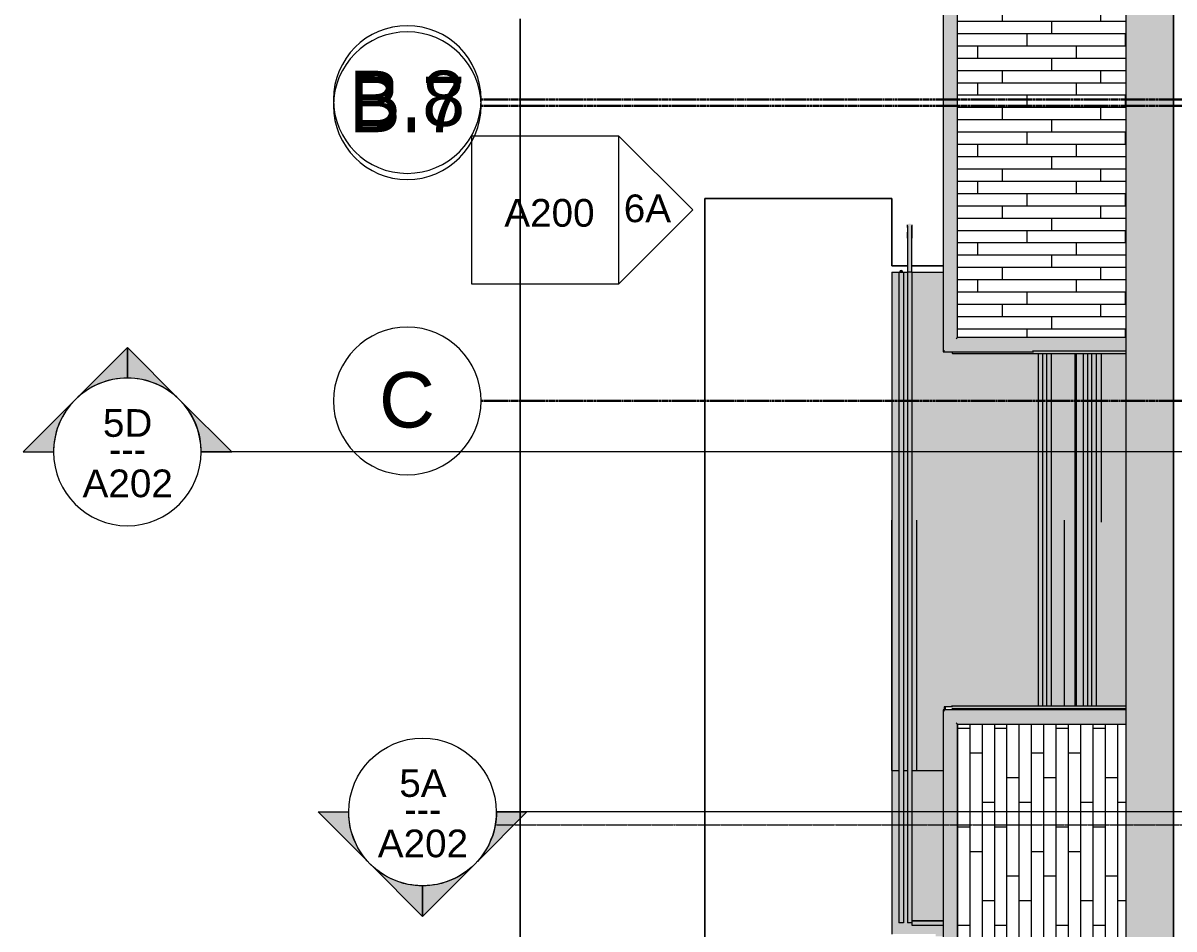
# Model space of a CAD drawing. Header units: inches. Extents: x -4226 to -935, y 9756 to 12395.
# Drawn here: x -4225.9 to -3851.6, y 11015.5 to 11310.1 of the extents above; entities that cross this region are included whole.
import ezdxf

# ---------------------------------------------------------------- set-up
doc = ezdxf.new("R2010")
doc.units = ezdxf.units.IN
doc.header["$MEASUREMENT"] = 0
doc.linetypes.add('Center 1_4_', pattern=[0.53125, 0.25, -0.09375, 0.09375, -0.09375])
doc.linetypes.add('Grid Line 1_2_', pattern=[0.875, 0.5, -0.125, 0.125, -0.125])
for name, color, linetype, lineweight in [('0-1', 7, 'Continuous', 5), ('0-2', 7, 'Continuous', 9), ('0-3', 165, 'Continuous', 5), ('A-DETL-CNTR', 5, 'Center 1_4_', 9), ('A-FLOR-5', 192, 'Continuous', 9), ('A-FLOR-HRAL', 11, 'Continuous', 9), ('A-FLOR-LEVL-1', 8, 'Continuous', 5), ('A-FLOR-LEVL-2', 7, 'Continuous', 9), ('A-FLOR-PATT-1', 57, 'Continuous', 9), ('A-WALL-1', 9, 'Continuous', 5), ('A-WALL-2', 7, 'Continuous', 9), ('A-WALL-4', 113, 'Continuous', 9), ('C-TOPO', 7, 'Continuous', 9), ('G-ANNO-SYMB', 111, 'Continuous', 9), ('S-BEAM', 12, 'Continuous', 9), ('S-BEAM-1', 253, 'Continuous', 9), ('S-BEAM-2', 7, 'Continuous', 9), ('S-FNDN-3', 32, 'Continuous', 5), ('S-FNDN-4', 32, 'Continuous', 9), ('S-GRID-1', 1, 'Grid Line 1_2_', 30), ('S-GRID-IDEN', 1, 'Continuous', 9), ('S-GRID-IDEN-1', 147, 'Continuous', 9)]:
    doc.layers.add(name, color=color, linetype=linetype, lineweight=lineweight)
doc.styles.add('Arial', font='arial.ttf', dxfattribs={"height": 9})
doc.styles.add('Arial_1', font='arial.ttf', dxfattribs={"height": 18})
doc.styles.add('Century Gothic_1', font='ufonts.com_century-gothic.ttf', dxfattribs={"height": 9})

# ---------------------------------------------------------------- blocks, each defined once
blk = doc.blocks.new('CTR  - Topography_rvt-1-FLOOR PLAN - ROOF')
at = {"layer": 'C-TOPO'}
for p, q in [((-4064.23, 11201.19), (-4064.23, 11311.45)), ((-4064.23, 11311.45), (-4064.23, 11201.19)), ((-3970.19, 11252.99), (-4004.17, 11252.99)), ((-4004.17, 11252.99), (-4004.17, 11201.19)), ((-4004.17, 11201.19), (-4004.17, 11252.99)), ((-4004.17, 11252.99), (-3970.19, 11252.99)), ((-3943.32, 11252.99), (-3970.19, 11252.99)), ((-3970.19, 11252.99), (-3943.32, 11252.99)), ((-3943.32, 11231.11), (-3943.32, 11252.99)), ((-3943.32, 11252.99), (-3943.32, 11231.11)), ((-3940.2, 11231.11), (-3943.32, 11231.11)), ((-3943.32, 11231.11), (-3940.2, 11231.11)), ((-3938.32, 11231.11), (-3940.2, 11231.11)), ((-3940.2, 11231.11), (-3938.32, 11231.11)), ((-3926.72, 11231.11), (-3936.82, 11231.11)), ((-3936.82, 11231.11), (-3926.72, 11231.11)), ((-4064.23, 11072.04), (-4064.23, 11201.19)), ((-4064.23, 11201.19), (-4064.23, 11072.04)), ((-4004.17, 11201.19), (-4004.17, 11068.59)), ((-4004.17, 11068.59), (-4004.17, 11201.19)), ((-4064.23, 11068.64), (-4064.23, 11072.04)), ((-4064.23, 11072.04), (-4064.23, 11068.64)), ((-4064.23, 11068.58), (-4064.23, 11068.64)), ((-4064.23, 11068.64), (-4064.23, 11068.58)), ((-4064.23, 11068.52), (-4064.23, 11068.58)), ((-4064.23, 11068.58), (-4064.23, 11068.52)), ((-4064.23, 10787.65), (-4064.23, 11068.52)), ((-4064.23, 11068.52), (-4064.23, 10787.65)), ((-4004.17, 11068.59), (-4004.17, 11068.54)), ((-4004.17, 11068.54), (-4004.17, 11068.59)), ((-4004.17, 11068.54), (-4004.17, 10874.99)), ((-4004.17, 10874.99), (-4004.17, 11068.54))]:
    blk.add_line(p, q, dxfattribs=at)
blk = doc.blocks.new('L-Angle - GALV_ ANGLE - T_B_D_-1693364-FLOOR PLAN - ROOF')
at = {"layer": 'S-BEAM-1'}
blk.add_hatch(color=256, dxfattribs=at).paths.add_polyline_path([(-3883.82, 11087.98), (-3883.32, 11087.98), (-3883.32, 11160.62), (-3883.82, 11160.62), (-3883.82, 11148.43), (-3887.32, 11148.43), (-3887.32, 11087.98)], flags=0)
at = {"layer": 'S-BEAM-2'}
blk.add_line((-3887.32, 11148.43), (-3887.32, 11087.96), dxfattribs=at)
blk = doc.blocks.new('Grid - Grid Head - Circle-1738874-FLOOR PLAN - ROOF')
at = {"layer": 'S-GRID-IDEN-1'}
for start, end in [(360, 180), (180, 360)]:
    blk.add_arc((0, 0), 0.25, start, end, dxfattribs=at)
blk = doc.blocks.new('CTR - 1st Phase - Structure_rvt-1-FLOOR PLAN - ROOF')
at = {"layer": 'A-FLOR-LEVL-1'}
h = blk.add_hatch(color=256, dxfattribs=at)
h.paths.add_polyline_path([(-3929.52, 11067.11), (-3926.72, 11067.11), (-3926.71, 11086.83), (-3926.36, 11086.83), (-3926.36, 11087.79), (-3924.15, 11087.79), (-3924.03, 11087.93), (-3923.87, 11087.98), (-3895.82, 11087.98), (-3895.82, 11202.63), (-3923.57, 11202.64), (-3923.71, 11202.74), (-3923.79, 11202.91), (-3923.8, 11203.13), (-3926.72, 11203.14), (-3926.72, 11229.11), (-3936.82, 11229.11), (-3936.82, 11148.43), (-3935.32, 11148.43), (-3935.32, 11067.11)], flags=0)
h.paths.add_polyline_path([(-3893.07, 11087.98), (-3893.07, 11202.63), (-3894.32, 11202.63), (-3894.32, 11087.98)], flags=0)
h.paths.add_polyline_path([(-3891.57, 11087.98), (-3887.32, 11087.98), (-3887.32, 11148.43), (-3883.82, 11148.43), (-3883.82, 11202.63), (-3891.57, 11202.63), (-3891.57, 11097.14)], flags=0)
h.paths.add_polyline_path([(-3939.57, 11148.43), (-3938.32, 11148.43), (-3938.32, 11229.11), (-3939.57, 11229.11), (-3939.57, 11176)], flags=0)
h.paths.add_polyline_path([(-3943.32, 11148.43), (-3941.07, 11148.43), (-3941.07, 11229.11), (-3943.32, 11229.11), (-3943.32, 11176)], flags=0)
h = blk.add_hatch(color=256, dxfattribs=at)
h.paths.add_polyline_path([(-3883.32, 11087.98), (-3881.07, 11087.98), (-3881.07, 11147.8), (-3883.32, 11147.8), (-3883.32, 11097.14)], flags=0)
h.paths.add_polyline_path([(-3878.32, 11087.98), (-3878.32, 11147.8), (-3879.57, 11147.8), (-3879.57, 11087.98)], flags=0)
h.paths.add_polyline_path([(-3876.82, 11087.98), (-3867.29, 11087.98), (-3867.29, 11202.63), (-3875.32, 11202.63), (-3875.32, 11147.8), (-3876.82, 11147.8), (-3876.82, 11097.14)], flags=0)
h = blk.add_hatch(color=256, dxfattribs=at)
h.paths.add_polyline_path([(-3927.8, 11013.11), (-3926.72, 11013.11), (-3926.72, 11016.74), (-3936.82, 11016.76), (-3936.82, 11017.49), (-3938.32, 11017.49), (-3938.32, 11067.11), (-3939.57, 11067.11), (-3939.57, 11017.49), (-3941.07, 11017.49), (-3941.07, 11067.11), (-3943.32, 11067.11), (-3943.32, 11013.86), (-3929.09, 11013.86), (-3929.09, 11013.11), (-3927.86, 11013.11)], flags=0)
h.paths.add_polyline_path([(-3926.72, 11018.24), (-3926.72, 11067.11), (-3936.82, 11067.11), (-3936.82, 11018.24), (-3929.52, 11018.24)], flags=0)
at = {"layer": 'A-WALL-1'}
h = blk.add_hatch(color=256, dxfattribs=at)
h.paths.add_polyline_path([(-3935.32, 11067.11), (-3935.32, 11148.43), (-3936.82, 11148.43), (-3936.82, 11067.11)], flags=0)
h.paths.add_polyline_path([(-3938.32, 11067.11), (-3938.32, 11148.43), (-3939.57, 11148.43), (-3939.57, 11067.11)], flags=0)
h.paths.add_polyline_path([(-3943.32, 11067.11), (-3941.07, 11067.11), (-3941.07, 11148.43), (-3943.32, 11148.43), (-3943.32, 11068.54)], flags=0)
at = {"layer": 'A-FLOR-LEVL-2'}
for p, q in [((-3943.32, 11229.11), (-3941.07, 11229.11)), ((-3943.32, 11229.11), (-3943.32, 11067.11)), ((-3939.57, 11229.11), (-3938.32, 11229.11)), ((-3936.82, 11229.11), (-3926.72, 11229.11)), ((-3883.82, 11202.64), (-3883.82, 11087.96)), ((-3883.32, 11087.96), (-3883.32, 11202.64)), ((-3943.32, 11067.11), (-3941.07, 11067.11)), ((-3943.32, 11067.11), (-3943.32, 11013.86)), ((-3939.57, 11067.11), (-3938.32, 11067.11)), ((-3936.82, 11067.11), (-3926.72, 11067.11))]:
    blk.add_line(p, q, dxfattribs=at)
at = {"layer": 'A-WALL-2'}
for p, q in [((-3943.32, 11067.11), (-3943.32, 11148.43)), ((-3935.32, 11148.43), (-3935.32, 11067.11))]:
    blk.add_line(p, q, dxfattribs=at)
at = {"layer": 'S-GRID-1'}
for p, q in [((-1830.2, 11285.19), (-4076.95, 11285.19)), ((-1830.2, 11283.19), (-4076.95, 11283.19)), ((-1830.2, 11187.19), (-4076.95, 11187.19))]:
    blk.add_line(p, q, dxfattribs=at)
at = {"layer": '0-2'}
blk.add_blockref('L-Angle - GALV_ ANGLE - T_B_D_-1693364-FLOOR PLAN - ROOF', (0, 0), dxfattribs=at)
at = {"layer": '0-3', "xscale": 95.99999999999994, "yscale": 95.99999999999994, "zscale": 95.99999999999994, "rotation": 89.99999999999986}
for p in [(-4100.95, 11285.19), (-4100.95, 11283.19), (-4100.95, 11187.19)]:
    blk.add_blockref('Grid - Grid Head - Circle-1738874-FLOOR PLAN - ROOF', p, dxfattribs=at)
at = {"layer": 'S-GRID-IDEN', "char_height": 18, "attachment_point": 1, "style": 'Arial_1'}
for s, insert, width in [('B.8', (-4119.86, 11294.57), 45.753), ('B.7', (-4119.86, 11292.57), 45.753), ('C', (-4110.11, 11196.57), 22.119)]:
    blk.add_mtext(s, dxfattribs=dict(at, insert=insert, width=width))
blk = doc.blocks.new('Basic Wall _ EXT - FIBER CEMENT - SMALL - ___-2145935-FLOOR PLAN - ROOF')
at = {"layer": 'A-WALL-4'}
for points in [[(-3867.29, 9973.63), (-3851.85, 9989.12), (-3851.85, 12109.71), (-3867.29, 12125.15), (-3867.29, 9983.22)], [(-3851.85, 9989.07), (-3851.63, 9989.33), (-3851.66, 12109.52), (-3851.85, 12109.65), (-3851.85, 9989.1)]]:
    blk.add_hatch(color=256, dxfattribs=at).paths.add_polyline_path(points, flags=0)
for p, q in [((-3867.29, 12125.15), (-3867.29, 9973.63)), ((-3851.85, 12109.71), (-3851.85, 9989.07)), ((-3851.63, 9989.29), (-3851.63, 12109.49))]:
    blk.add_line(p, q, dxfattribs=at)
blk = doc.blocks.new('Railing - 1_-2753954-FLOOR PLAN - ROOF')
at = {"layer": 'A-FLOR-HRAL'}
for points in [[(2.32, 11), (2.75, 11), (2.75, 15.75), (2.42, 15.67), (2.26, 15.56), (2.13, 15.41), (2.09, 15.32), (2.01, 14.91), (2, 14.18), (2.05, 11), (2.31, 11)], [(3.45, 11), (3.5, 11), (3.42, 15.28), (3.34, 15.45), (3.17, 15.61), (3.01, 15.7), (2.84, 15.74), (2.75, 15.72), (2.75, 11), (3.44, 11)], [(2, 0), (2.75, 0), (2.75, 11), (2, 11), (2, 0.5)], [(3.5, 0), (3.47, 11), (2.75, 10.96), (2.75, 0), (3.47, 0)], [(0.2, -0.15), (0.47, -0.15), (0.5, 0), (0.45, 0.22), (0.31, 0.39), (0.11, 0.49), (-0.11, 0.49), (-0.31, 0.39), (-0.45, 0.22), (-0.5, 0), (-0.43, -0.15), (-0.31, -0.15)]]:
    blk.add_hatch(color=256, dxfattribs=at).paths.add_polyline_path(points, flags=0)
for p, q in [((2, 11), (2, 0)), ((3.5, 0), (3.5, 11)), ((2.75, 0), (2, 0)), ((3.5, 0), (2.75, 0))]:
    blk.add_line(p, q, dxfattribs=at)
at = {"layer": 'A-FLOR-HRAL', "flags": 128}
for points in [[(2, 15), (2, 15.03), (2, 15.06), (2.01, 15.09), (2.01, 15.12), (2.01, 15.15), (2.02, 15.18), (2.03, 15.21), (2.04, 15.24), (2.05, 15.26), (2.06, 15.29), (2.07, 15.32), (2.08, 15.35)], [(2, 15), (2, 15), (2, 14.99), (2, 14.97), (2, 14.95), (2, 14.92), (2, 14.89), (2, 14.84), (2, 14.8), (2, 14.74), (2, 14.68), (2, 14.62), (2, 14.55), (2, 14.47), (2, 14.39), (2, 14.3), (2, 14.21), (2, 14.11), (2, 14.01), (2, 13.9), (2, 13.79), (2, 13.67), (2, 13.55), (2, 13.42), (2, 13.29), (2, 13.16), (2, 13.02), (2, 12.89), (2, 12.74), (2, 12.6), (2, 12.45), (2, 12.3), (2, 12.15), (2, 11.99), (2, 11.84), (2, 11.68), (2, 11.52), (2, 11.36), (2, 11.2), (2, 11.04), (2, 11)], [(2, 14.53), (2, 14.6), (2, 14.67), (2, 14.73), (2, 14.78), (2, 14.83), (2, 14.87), (2, 14.91), (2, 14.94), (2, 14.97), (2, 14.98), (2, 14.99), (2, 15), (2, 15)], [(3.41, 15.35), (3.43, 15.33), (3.44, 15.3), (3.45, 15.27), (3.46, 15.24), (3.47, 15.22), (3.48, 15.19), (3.48, 15.16), (3.49, 15.13), (3.49, 15.1), (3.5, 15.07), (3.5, 15.04), (3.5, 15.01), (3.5, 15)], [(3.5, 11), (3.5, 11.16), (3.5, 11.32), (3.5, 11.48), (3.5, 11.64), (3.5, 11.79), (3.5, 11.95), (3.5, 12.11), (3.5, 12.26), (3.5, 12.41), (3.5, 12.56), (3.5, 12.7), (3.5, 12.85), (3.5, 12.99), (3.5, 13.12), (3.5, 13.26), (3.5, 13.39), (3.5, 13.52), (3.5, 13.64), (3.5, 13.76), (3.5, 13.87), (3.5, 13.98), (3.5, 14.08), (3.5, 14.18), (3.5, 14.28), (3.5, 14.37), (3.5, 14.45), (3.5, 14.53), (3.5, 14.6), (3.5, 14.67), (3.5, 14.73), (3.5, 14.78), (3.5, 14.83), (3.5, 14.87), (3.5, 14.91), (3.5, 14.94), (3.5, 14.97), (3.5, 14.98), (3.5, 14.99), (3.5, 15), (3.5, 15)], [(3.5, 15), (3.5, 15), (3.5, 14.99), (3.5, 14.97), (3.5, 14.95), (3.5, 14.92), (3.5, 14.89), (3.5, 14.84), (3.5, 14.8), (3.5, 14.74), (3.5, 14.68), (3.5, 14.62), (3.5, 14.55), (3.5, 14.47), (3.5, 14.39), (3.5, 14.3), (3.5, 14.21), (3.5, 14.11), (3.5, 14.01), (3.5, 13.9), (3.5, 13.79), (3.5, 13.67), (3.5, 13.55), (3.5, 13.42), (3.5, 13.29), (3.5, 13.16), (3.5, 13.02), (3.5, 12.89), (3.5, 12.74), (3.5, 12.6), (3.5, 12.45), (3.5, 12.3), (3.5, 12.15), (3.5, 11.99), (3.5, 11.84), (3.5, 11.68), (3.5, 11.52), (3.5, 11.36), (3.5, 11.2), (3.5, 11.04)], [(2, 11), (2, 11.16), (2, 11.32), (2, 11.48), (2, 11.64), (2, 11.79), (2, 11.95), (2, 12.11), (2, 12.26), (2, 12.41), (2, 12.56), (2, 12.7), (2, 12.85), (2, 12.94)]]:
    blk.add_lwpolyline(points, dxfattribs=at)
at = {"layer": 'A-FLOR-HRAL'}
for start, end in [(360, 180), (180, 197.3351), (342.6649, 360)]:
    blk.add_arc((0, 0), 0.5, start, end, dxfattribs=at)
blk = doc.blocks.new('Railing - Railing-2760358-FLOOR PLAN - ROOF')
at = {"layer": 'A-FLOR-HRAL'}
for points in [[(-3941.07, 11067.11), (-3939.57, 11067.11), (-3939.57, 11229.11), (-3939.82, 11229.11), (-3939.86, 11228.97), (-3940.79, 11228.97), (-3940.82, 11229.11), (-3941.07, 11229.11), (-3941.07, 11068.54)], [(-3938.23, 11067.11), (-3936.82, 11067.11), (-3936.85, 11229.11), (-3938.32, 11229.11), (-3938.29, 11067.11)], [(-3939.57, 11017.49), (-3939.57, 11067.11), (-3941.07, 11067.11), (-3941.07, 11017.49), (-3940.03, 11017.49)], [(-3937.9, 11017.49), (-3936.82, 11017.49), (-3936.82, 11067.11), (-3938.32, 11067.11), (-3938.32, 11017.49), (-3938.18, 11017.49)]]:
    blk.add_hatch(color=256, dxfattribs=at).paths.add_polyline_path(points, flags=0)
for p, q in [((-3941.07, 11229.11), (-3939.57, 11229.11)), ((-3941.07, 11229.11), (-3941.07, 11067.11)), ((-3939.57, 11229.11), (-3939.57, 11067.11)), ((-3938.32, 11229.11), (-3938.32, 11067.11)), ((-3936.82, 11229.11), (-3936.82, 11067.11)), ((-3941.07, 11067.11), (-3941.07, 11017.49)), ((-3939.57, 11067.11), (-3939.57, 11017.49)), ((-3938.32, 11067.11), (-3938.32, 11017.49)), ((-3936.82, 11067.11), (-3936.82, 11017.49)), ((-3939.57, 11017.49), (-3941.07, 11017.49)), ((-3936.82, 11017.49), (-3938.32, 11017.49))]:
    blk.add_line(p, q, dxfattribs=at)
blk.add_blockref('Railing - 1_-2753954-FLOOR PLAN - ROOF', (-3940.32, 11229.11))
blk = doc.blocks.new('Railing - Railing-2760362-FLOOR PLAN - ROOF')
at = {"layer": 'A-FLOR-HRAL'}
for points in [[(-3895.82, 11087.98), (-3894.32, 11087.98), (-3894.32, 11202.63), (-3895.82, 11202.63), (-3895.82, 11097.14)], [(-3893.07, 11087.98), (-3891.57, 11087.98), (-3891.57, 11202.63), (-3893.07, 11202.63), (-3893.07, 11097.14)], [(-3881.07, 11087.98), (-3879.57, 11087.98), (-3879.57, 11202.63), (-3881.07, 11202.63), (-3881.07, 11097.14)], [(-3878.32, 11087.98), (-3876.82, 11087.98), (-3876.82, 11202.63), (-3878.32, 11202.63), (-3878.32, 11097.14)]]:
    blk.add_hatch(color=256, dxfattribs=at).paths.add_polyline_path(points, flags=0)
for p, q in [((-3895.82, 11202.64), (-3895.82, 11087.96)), ((-3894.32, 11202.64), (-3894.32, 11087.96)), ((-3893.07, 11202.64), (-3893.07, 11087.96)), ((-3891.57, 11202.64), (-3891.57, 11087.96)), ((-3881.07, 11087.96), (-3881.07, 11202.64)), ((-3879.57, 11087.97), (-3879.57, 11202.63)), ((-3878.32, 11087.97), (-3878.32, 11202.63)), ((-3876.82, 11087.97), (-3876.82, 11202.63))]:
    blk.add_line(p, q, dxfattribs=at)
blk = doc.blocks.new('Top Rail Type - Top Rail_Internal_-2760760-FLOOR PLAN - ROOF')
at = {"layer": 'A-FLOR-HRAL'}
blk.add_hatch(color=256, dxfattribs=at).paths.add_polyline_path([(-3929.52, 11017.4), (-3926.72, 11017.4), (-3926.72, 11017.58), (-3936.82, 11017.58), (-3936.82, 11017.4)], flags=0)
for p, q in [((-3926.72, 11018.24), (-3936.82, 11018.24)), ((-3936.82, 11017.4), (-3936.82, 11017.58)), ((-3936.82, 11016.74), (-3926.72, 11016.74))]:
    blk.add_line(p, q, dxfattribs=at)
blk = doc.blocks.new('Top Rail Type - Top Rail_Internal_-V24-FLOOR PLAN - ROOF')
at = {"layer": 'A-FLOR-HRAL'}
h = blk.add_hatch(color=256, dxfattribs=at)
h.paths.add_polyline_path([(-3929.52, 11016.74), (-3926.72, 11016.74), (-3926.72, 11017.4), (-3936.82, 11017.4), (-3936.82, 11016.74)], flags=0)
h.paths.add_polyline_path([(-3929.52, 11017.58), (-3926.72, 11017.58), (-3926.72, 11018.24), (-3936.82, 11018.24), (-3936.82, 11017.58)], flags=0)
for p, q in [((-3936.82, 11018.24), (-3936.82, 11016.74)), ((-3936.82, 11018.24), (-3926.72, 11018.24)), ((-3936.82, 11016.74), (-3926.72, 11016.74))]:
    blk.add_line(p, q, dxfattribs=at)
blk = doc.blocks.new('Railing - Railing-3281086-FLOOR PLAN - ROOF')
at = {"layer": 'A-FLOR-HRAL'}
for points in [[(-3926.72, 10972.78), (-3926.25, 10973.25), (-3926.25, 11086.35), (-3926.72, 11086.81), (-3926.72, 10972.79)], [(-3912.76, 11086.35), (-3867.29, 11086.35), (-3867.29, 11086.83), (-3926.71, 11086.81), (-3926.25, 11086.35), (-3921.14, 11086.35)], [(-3870.86, 11082.57), (-3867.29, 11082.57), (-3867.29, 11086.35), (-3926.25, 11086.35), (-3922.47, 11082.57), (-3879.24, 11082.57)], [(-3926.25, 10973.25), (-3922.47, 10977.03), (-3922.47, 11082.57), (-3926.25, 11086.35), (-3926.25, 10978.85)], [(-3887.62, 11082.1), (-3867.29, 11082.12), (-3867.29, 11082.57), (-3922.47, 11082.57), (-3922, 11082.1), (-3896, 11082.1)], [(-3922.47, 10977.03), (-3922, 10977.5), (-3922.02, 11082.12), (-3922.47, 11082.57), (-3922.47, 10977.15)], [(-3922.47, 10973.25), (-3867.29, 10973.25), (-3867.29, 10977.03), (-3922.47, 10977.03), (-3926.25, 10973.25)], [(-3896, 10977.03), (-3867.29, 10977.04), (-3867.29, 10977.5), (-3922.02, 10977.49), (-3922.47, 10977.03), (-3904.38, 10977.03)], [(-3904.38, 10972.78), (-3867.29, 10972.8), (-3867.29, 10973.25), (-3926.25, 10973.25), (-3926.71, 10972.78), (-3908.65, 10972.78)]]:
    blk.add_hatch(color=256, dxfattribs=at).paths.add_polyline_path(points, flags=0)
for p, q in [((-3867.29, 11086.83), (-3926.72, 11086.83)), ((-3926.72, 11086.83), (-3926.72, 10972.78)), ((-3922, 11082.1), (-3867.29, 11082.1)), ((-3922, 10977.5), (-3922, 11082.1)), ((-3867.29, 10977.5), (-3922, 10977.5)), ((-3926.72, 10972.78), (-3897.3, 10972.78))]:
    blk.add_line(p, q, dxfattribs=at)
for points, knots in [([(-3926.72, 11086.83), (-3926.72, 11086.83), (-3926.72, 11086.82), (-3926.69, 11086.79), (-3926.66, 11086.76), (-3926.63, 11086.74), (-3926.61, 11086.71), (-3926.58, 11086.68), (-3926.54, 11086.64), (-3926.5, 11086.6), (-3926.46, 11086.56), (-3926.42, 11086.53), (-3926.35, 11086.46), (-3926.29, 11086.4), (-3926.25, 11086.35)], [0, 0, 0, 0, 0.166667, 0.25, 0.333333, 0.416667, 0.458333, 0.5, 0.583333, 0.666667, 0.708333, 0.75, 0.833333, 1, 1, 1, 1]), ([(-3922.47, 11082.57), (-3922.43, 11082.53), (-3922.37, 11082.47), (-3922.29, 11082.39), (-3922.24, 11082.35), (-3922.21, 11082.31), (-3922.18, 11082.28), (-3922.14, 11082.25), (-3922.12, 11082.22), (-3922.09, 11082.19), (-3922.06, 11082.16), (-3922.03, 11082.14), (-3922.01, 11082.11), (-3922, 11082.1), (-3922, 11082.1)], [0, 0, 0, 0, 0.166667, 0.25, 0.333333, 0.375, 0.416667, 0.5, 0.541667, 0.583333, 0.666667, 0.75, 0.833333, 1, 1, 1, 1]), ([(-3922.47, 10977.03), (-3922.43, 10977.07), (-3922.37, 10977.13), (-3922.29, 10977.21), (-3922.24, 10977.26), (-3922.21, 10977.29), (-3922.18, 10977.33), (-3922.14, 10977.36), (-3922.12, 10977.38), (-3922.09, 10977.41), (-3922.06, 10977.44), (-3922.03, 10977.47), (-3922.01, 10977.49), (-3922, 10977.5), (-3922, 10977.5)], [0, 0, 0, 0, 0.166667, 0.25, 0.333333, 0.375, 0.416667, 0.5, 0.541667, 0.583333, 0.666667, 0.75, 0.833333, 1, 1, 1, 1]), ([(-3926.72, 10972.78), (-3926.72, 10972.78), (-3926.72, 10972.78), (-3926.69, 10972.81), (-3926.66, 10972.84), (-3926.63, 10972.87), (-3926.61, 10972.89), (-3926.58, 10972.92), (-3926.54, 10972.96), (-3926.5, 10973), (-3926.46, 10973.04), (-3926.42, 10973.08), (-3926.35, 10973.15), (-3926.29, 10973.21), (-3926.25, 10973.25)], [0, 0, 0, 0, 0.166667, 0.25, 0.333333, 0.416667, 0.458333, 0.5, 0.583333, 0.666667, 0.708333, 0.75, 0.833333, 1, 1, 1, 1])]:
    blk.add_open_spline(points, degree=3, knots=knots, dxfattribs=at)
blk = doc.blocks.new('Walls 35 - Walls 1-3281031-FLOOR PLAN - ROOF')
at = {"layer": 'S-BEAM'}
blk.add_hatch(color=256, dxfattribs=at).paths.add_polyline_path([(-3879.24, 11087.23), (-3867.29, 11087.24), (-3867.29, 11087.98), (-3923.95, 11087.96), (-3924.1, 11087.87), (-3924.15, 11087.79), (-3923.63, 11087.79), (-3923.69, 11087.6), (-3923.63, 11087.41), (-3923.47, 11087.28), (-3923.24, 11087.23), (-3887.62, 11087.23)], flags=0)
for p, q in [((-3867.29, 11087.98), (-3923.87, 11087.98)), ((-3923.87, 11087.23), (-3867.29, 11087.23))]:
    blk.add_line(p, q, dxfattribs=at)
blk.add_ellipse((-3923.87, 11087.6), major_axis=(0, 0.375), ratio=0.850805, start_param=0, end_param=1.047198, dxfattribs=at)
blk = doc.blocks.new('Railing - Railing-3290136-FLOOR PLAN - ROOF')
at = {"layer": 'A-FLOR-HRAL'}
for points in [[(-3926.72, 11203.13), (-3926.25, 11203.6), (-3926.25, 11433.28), (-3926.72, 11433.75), (-3926.72, 11203.14)], [(-3922.47, 11433.28), (-3897.34, 11433.31), (-3897.37, 11433.59), (-3897.34, 11433.74), (-3897.36, 11433.75), (-3926.71, 11433.74), (-3926.25, 11433.28)], [(-3926.25, 11203.6), (-3922.47, 11207.38), (-3922.47, 11429.5), (-3926.25, 11433.28), (-3926.25, 11205.58)], [(-3922.47, 11429.5), (-3867.29, 11429.5), (-3867.29, 11433.03), (-3897.03, 11433.04), (-3897.23, 11433.14), (-3897.36, 11433.28), (-3926.25, 11433.28), (-3925.28, 11432.3)], [(-3922.47, 11207.38), (-3922, 11207.89), (-3922.02, 11429.04), (-3922.47, 11429.5), (-3922.47, 11207.5)], [(-3891.81, 11429.03), (-3867.29, 11429.04), (-3867.29, 11429.5), (-3922.47, 11429.5), (-3922, 11429.03), (-3896, 11429.03)], [(-3896, 11203.6), (-3867.29, 11203.6), (-3867.29, 11207.38), (-3922.47, 11207.38), (-3926.25, 11203.6), (-3904.38, 11203.6)], [(-3870.86, 11207.38), (-3867.29, 11207.39), (-3867.29, 11207.85), (-3922.02, 11207.84), (-3922.47, 11207.38), (-3887.62, 11207.38)], [(-3926.36, 11203.13), (-3897.49, 11203.17), (-3897.07, 11203.36), (-3896.95, 11203.38), (-3867.29, 11203.38), (-3867.29, 11203.6), (-3926.25, 11203.6), (-3926.71, 11203.13), (-3926.37, 11203.13)]]:
    blk.add_hatch(color=256, dxfattribs=at).paths.add_polyline_path(points, flags=0)
for p, q in [((-3926.72, 11433.75), (-3926.72, 11203.13)), ((-3897.07, 11433.75), (-3926.72, 11433.75)), ((-3922, 11207.85), (-3922, 11429.03)), ((-3922, 11429.03), (-3867.29, 11429.03)), ((-3867.29, 11207.85), (-3922, 11207.85)), ((-3926.72, 11203.13), (-3897.33, 11203.13))]:
    blk.add_line(p, q, dxfattribs=at)
for points, knots in [([(-3926.25, 11433.28), (-3926.29, 11433.32), (-3926.35, 11433.38), (-3926.43, 11433.46), (-3926.48, 11433.51), (-3926.51, 11433.54), (-3926.55, 11433.58), (-3926.58, 11433.61), (-3926.61, 11433.63), (-3926.63, 11433.66), (-3926.66, 11433.69), (-3926.69, 11433.72), (-3926.72, 11433.74), (-3926.72, 11433.75), (-3926.72, 11433.75)], [0, 0, 0, 0, 0.166667, 0.25, 0.333333, 0.375, 0.416667, 0.5, 0.541667, 0.583333, 0.666667, 0.75, 0.833333, 1, 1, 1, 1]), ([(-3922, 11429.03), (-3922, 11429.03), (-3922.01, 11429.04), (-3922.03, 11429.06), (-3922.06, 11429.09), (-3922.09, 11429.12), (-3922.12, 11429.14), (-3922.14, 11429.17), (-3922.18, 11429.21), (-3922.23, 11429.25), (-3922.26, 11429.29), (-3922.3, 11429.33), (-3922.37, 11429.4), (-3922.43, 11429.46), (-3922.47, 11429.5)], [0, 0, 0, 0, 0.166667, 0.25, 0.333333, 0.416667, 0.458333, 0.5, 0.583333, 0.666667, 0.708333, 0.75, 0.833333, 1, 1, 1, 1]), ([(-3922, 11207.85), (-3922, 11207.85), (-3922.01, 11207.84), (-3922.03, 11207.82), (-3922.06, 11207.79), (-3922.09, 11207.76), (-3922.12, 11207.73), (-3922.14, 11207.71), (-3922.18, 11207.67), (-3922.23, 11207.62), (-3922.26, 11207.59), (-3922.3, 11207.55), (-3922.37, 11207.48), (-3922.43, 11207.42), (-3922.47, 11207.38)], [0, 0, 0, 0, 0.166667, 0.25, 0.333333, 0.416667, 0.458333, 0.5, 0.583333, 0.666667, 0.708333, 0.75, 0.833333, 1, 1, 1, 1]), ([(-3926.25, 11203.6), (-3926.29, 11203.56), (-3926.35, 11203.5), (-3926.43, 11203.42), (-3926.48, 11203.37), (-3926.51, 11203.34), (-3926.55, 11203.3), (-3926.58, 11203.27), (-3926.61, 11203.24), (-3926.63, 11203.22), (-3926.66, 11203.19), (-3926.69, 11203.16), (-3926.72, 11203.14), (-3926.72, 11203.13), (-3926.72, 11203.13)], [0, 0, 0, 0, 0.166667, 0.25, 0.333333, 0.375, 0.416667, 0.5, 0.541667, 0.583333, 0.666667, 0.75, 0.833333, 1, 1, 1, 1])]:
    blk.add_open_spline(points, degree=3, knots=knots, dxfattribs=at)
blk = doc.blocks.new('Walls 4 - Walls 1-3299456-FLOOR PLAN - ROOF')
at = {"layer": 'S-BEAM'}
blk.add_hatch(color=256, dxfattribs=at).paths.add_polyline_path([(-3923.48, 11202.63), (-3867.29, 11202.64), (-3867.29, 11203.38), (-3897.14, 11203.34), (-3897.39, 11203.22), (-3897.62, 11203.13), (-3923.79, 11203.1), (-3923.79, 11202.91), (-3923.71, 11202.74), (-3923.57, 11202.64)], flags=0)
for p, q in [((-3867.29, 11203.38), (-3897.67, 11203.38)), ((-3923.48, 11202.63), (-3867.29, 11202.63))]:
    blk.add_line(p, q, dxfattribs=at)
blk.add_ellipse((-3923.48, 11203), major_axis=(0, 0.375), ratio=0.850805, start_param=1.308997, end_param=3.141593, dxfattribs=at)
blk = doc.blocks.new('Elevation - Detail Number-151647-FLOOR PLAN - ROOF')
at = {"layer": 'G-ANNO-SYMB'}
for p, q in [((0.25, 0.25), (-0.25, 0.25)), ((-0.25, 0.25), (-0.25, -0.25)), ((0.25, -0.25), (0.25, 0.25)), ((-0.25, -0.25), (0.25, -0.25))]:
    blk.add_line(p, q, dxfattribs=at)
blk = doc.blocks.new('Elevation - Detail Number-151370-FLOOR PLAN - ROOF')
at = {"layer": 'G-ANNO-SYMB'}
for p, q in [((0, 0.25), (-0.25, 0)), ((0.25, 0), (0, 0.25)), ((-0.25, 0), (0.25, 0))]:
    blk.add_line(p, q, dxfattribs=at)
blk = doc.blocks.new('Section - Section Head - Filled-22785-FLOOR PLAN - ROOF')
at = {"layer": 'G-ANNO-SYMB'}
h = blk.add_hatch(color=256, dxfattribs=at)
edge = h.paths.add_edge_path(flags=0)
edge.add_line((-0.4268, 0.1768), (-0.25, 0.3536))
edge.add_line((-0.25, 0.3536), (-0.25, 0.25))
edge.add_arc((-0.25, 0), 0.25, 90, 135)
h = blk.add_hatch(color=256, dxfattribs=at)
edge = h.paths.add_edge_path(flags=0)
edge.add_arc((-0.25, 0), 0.25, 45, 90)
edge.add_line((-0.25, 0.25), (-0.25, 0.3536))
edge.add_line((-0.25, 0.3536), (-0.0732, 0.1768))
h = blk.add_hatch(color=256, dxfattribs=at)
edge = h.paths.add_edge_path(flags=0)
edge.add_arc((-0.25, 0), 0.2503, 137.9216, 180)
edge.add_line((-0.5003, 0), (-0.6036, 0))
edge.add_line((-0.6036, 0), (-0.4358, 0.1678))
h = blk.add_hatch(color=256, dxfattribs=at)
edge = h.paths.add_edge_path(flags=0)
edge.add_line((-0.0642, 0.1678), (0.1036, 0))
edge.add_line((0.1036, 0), (0.0003, 0))
edge.add_arc((-0.25, 0), 0.2503, 0, 42.0784)
for p, q in [((-0.25, 0.3536), (-0.4268, 0.1768)), ((-0.25, 0.25), (-0.25, 0.3536)), ((-0.0732, 0.1768), (-0.25, 0.3536)), ((-0.25, 0.3536), (-0.25, 0.25)), ((-0.4358, 0.1678), (-0.6036, 0)), ((0.1036, 0), (-0.0642, 0.1678)), ((-0.6036, 0), (-0.5003, 0)), ((0.0003, 0), (0.1036, 0))]:
    blk.add_line(p, q, dxfattribs=at)
for centre, radius, start, end in [((-0.2503, 0), 0.25, 360, 180), ((-0.25, 0), 0.25, 90, 135), ((-0.25, 0), 0.25, 45, 90), ((-0.25, 0), 0.2503, 137.9216, 180), ((-0.25, 0), 0.2503, 0, 42.0784), ((-0.2503, 0), 0.25, 180, 360)]:
    blk.add_arc(centre, radius, start, end, dxfattribs=at)

msp = doc.modelspace()

# ---------------------------------------------------------------- hatches: boundary and pattern name
at = {"layer": 'A-FLOR-PATT-1'}
h = msp.add_hatch(dxfattribs=at)
h.set_pattern_fill('FP_41', color=256, style=0, pattern_type=2)
h.set_pattern_definition([(0, (-2819.362, -12037.341), (0, 4), []), (90, (-2819.362, -12037.341), (-8, 8), [4, -28]), (90, (-2803.362, -12033.341), (-8, 8), [4, -28])])
h.paths.add_polyline_path([(-3922, 11207.85), (-3867.29, 11207.85), (-3867.29, 11429.03), (-3922, 11429.03), (-3922, 11215.43)], flags=0)
h = msp.add_hatch(dxfattribs=at)
h.set_pattern_fill('FP_20', color=256, style=0, pattern_type=2)
h.set_pattern_definition([(270, (-2965.924, 10456.777), (4, 2e-16), []), (0, (-2965.924, 10456.777), (8, 8), [4, -28]), (0, (-2961.924, 10440.777), (8, 8), [4, -28])])
h.paths.add_polyline_path([(-3922, 10977.5), (-3867.29, 10977.5), (-3867.29, 11082.1), (-3922, 11082.1), (-3922, 10978.85)], flags=0)
h.paths.add_polyline_path([(-3879.24, 11086.83), (-3867.29, 11086.83), (-3867.29, 11087.23), (-3923.36, 11087.24), (-3923.56, 11087.34), (-3923.67, 11087.5), (-3923.67, 11087.7), (-3923.66, 11087.79), (-3926.36, 11087.79), (-3926.36, 11086.83), (-3887.62, 11086.83)], flags=0)
at = {"layer": 'S-FNDN-3'}
h = msp.add_hatch(color=256, dxfattribs=at)
h.paths.add_polyline_path([(-3883.32, 11147.8), (-3881.07, 11147.8), (-3881.07, 11202.63), (-3883.32, 11202.63), (-3883.32, 11176)], flags=0)
h.paths.add_polyline_path([(-3876.82, 11147.8), (-3875.32, 11147.8), (-3875.32, 11202.63), (-3876.82, 11202.63), (-3876.82, 11176)], flags=0)
h.paths.add_polyline_path([(-3878.32, 11147.8), (-3878.32, 11202.63), (-3879.57, 11202.63), (-3879.57, 11147.8)], flags=0)

# ---------------------------------------------------------------- linework, layer by layer
at = {"layer": 'A-DETL-CNTR'}
msp.add_line((-4071.97, 11049.39), (-2059.52, 11049.39), dxfattribs=at)
at = {"layer": 'A-FLOR-5'}
for p, q in [((-3926.36, 11087.79), (-3926.36, 11086.83)), ((-3923.63, 11087.79), (-3926.36, 11087.79))]:
    msp.add_line(p, q, dxfattribs=at)
at = {"layer": 'G-ANNO-SYMB'}
for p, q in [((-1806.95, 11170.64), (-4167.96, 11170.64)), ((-1830.95, 11053.58), (-4071.96, 11053.58))]:
    msp.add_line(p, q, dxfattribs=at)
at = {"layer": 'S-FNDN-4'}
for p, q in [((-3883.32, 11147.8), (-3883.32, 11202.64)), ((-3875.32, 11202.63), (-3875.32, 11147.8))]:
    msp.add_line(p, q, dxfattribs=at)

# ---------------------------------------------------------------- block references
at = {"layer": '0-1'}
for name in ['CTR - 1st Phase - Structure_rvt-1-FLOOR PLAN - ROOF', 'CTR  - Topography_rvt-1-FLOOR PLAN - ROOF']:
    msp.add_blockref(name, (0, 0), dxfattribs=at)
at = {"layer": 'A-FLOR-HRAL'}
for name in ['Railing - Railing-3290136-FLOOR PLAN - ROOF', 'Railing - Railing-2760358-FLOOR PLAN - ROOF', 'Railing - Railing-2760362-FLOOR PLAN - ROOF', 'Railing - Railing-3281086-FLOOR PLAN - ROOF', 'Top Rail Type - Top Rail_Internal_-2760760-FLOOR PLAN - ROOF', 'Top Rail Type - Top Rail_Internal_-V24-FLOOR PLAN - ROOF']:
    msp.add_blockref(name, (0, 0), dxfattribs=at)
at = {"layer": 'A-WALL-4'}
msp.add_blockref('Basic Wall _ EXT - FIBER CEMENT - SMALL - ___-2145935-FLOOR PLAN - ROOF', (0, 0), dxfattribs=at)
at = {"layer": 'G-ANNO-SYMB', "xscale": 95.99999999999994, "yscale": 95.99999999999994, "zscale": 95.99999999999994}
for name, p in [('Elevation - Detail Number-151647-FLOOR PLAN - ROOF', (-4056.11, 11249.29)), ('Section - Section Head - Filled-22785-FLOOR PLAN - ROOF', (-4167.96, 11170.64))]:
    msp.add_blockref(name, p, dxfattribs=at)
at = {"layer": 'G-ANNO-SYMB', "extrusion": (0, 0, -1), "xscale": 95.99999999999994, "yscale": 95.99999999999994, "zscale": 95.99999999999994}
for name, p, rotation in [('Elevation - Detail Number-151370-FLOOR PLAN - ROOF', (4032.11, 11249.29), 90.00000000001693), ('Section - Section Head - Filled-22785-FLOOR PLAN - ROOF', (4071.96, 11053.58), 180)]:
    msp.add_blockref(name, p, dxfattribs=dict(at, rotation=rotation))
at = {"layer": 'S-BEAM'}
for name in ['Walls 4 - Walls 1-3299456-FLOOR PLAN - ROOF', 'Walls 35 - Walls 1-3281031-FLOOR PLAN - ROOF']:
    msp.add_blockref(name, (0, 0), dxfattribs=at)

# ---------------------------------------------------------------- texts
at = {"layer": 'G-ANNO-SYMB', "char_height": 9, "attachment_point": 1}
for s, insert, width, style in [('A200', (-4069.39, 11252.85), 35.754, 'Arial'), ('6A', (-4030.54, 11254.32), 18.786, 'Arial'), ('5D', (-4199.92, 11184.54), 19.695, 'Arial'), ('---', (-4197.94, 11176.04), 15.453, 'Century Gothic_1'), ('A202', (-4206.53, 11164.91), 35.754, 'Arial'), ('5A', (-4103.54, 11067.49), 18.786, 'Arial'), ('---', (-4101.94, 11058.99), 15.453, 'Century Gothic_1'), ('A202', (-4110.53, 11047.86), 35.754, 'Arial')]:
    msp.add_mtext(s, dxfattribs=dict(at, insert=insert, width=width, style=style))

doc.saveas('drawing.dxf')
